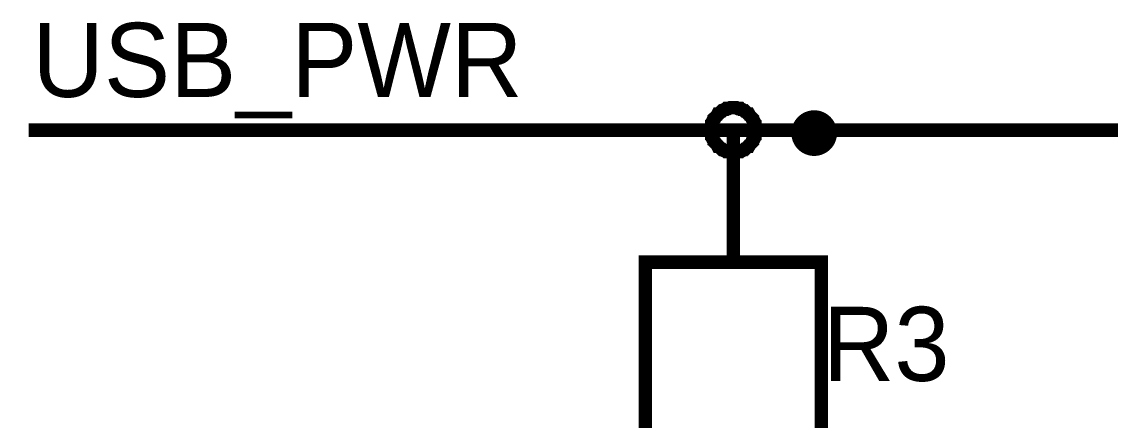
# Model space of a CAD drawing. Extents: x 7 to 406, y 3 to 288.
# Drawn here: x 68.39 to 92.58, y 80.12 to 88.98 of the extents above; entities that cross this region are included whole.
import ezdxf

# ---------------------------------------------------------------- set-up
doc = ezdxf.new("R2010")
doc.units = 0
doc.layers.add('SHEET', color=255, linetype='CONTINUOUS')

msp = doc.modelspace()

# ---------------------------------------------------------------- linework, layer by layer
at = {"layer": 'SHEET', "const_width": 0.3}
for points in [[(83.705, 86.566), (83.705, 86.583), (83.705, 86.618), (83.705, 86.635), (83.722, 86.669), (83.722, 86.686), (83.722, 86.721), (83.739, 86.738), (83.739, 86.755), (83.756, 86.789), (83.773, 86.806), (83.773, 86.824), (83.791, 86.841), (83.808, 86.858), (83.825, 86.875), (83.842, 86.892), (83.859, 86.926), (83.876, 86.926), (83.894, 86.944), (83.911, 86.961), (83.928, 86.978), (83.945, 86.995), (83.962, 86.995), (83.979, 87.012), (84.014, 87.029), (84.031, 87.029), (84.048, 87.047), (84.082, 87.047), (84.099, 87.047), (84.134, 87.064), (84.151, 87.064), (84.185, 87.064), (84.202, 87.064)], [(83.705, 86.566), (83.705, 86.583), (83.705, 86.618), (83.705, 86.635), (83.722, 86.669), (83.722, 86.686), (83.722, 86.721), (83.739, 86.738), (83.739, 86.755), (83.756, 86.789), (83.773, 86.806), (83.773, 86.824), (83.791, 86.841), (83.808, 86.858), (83.825, 86.875), (83.842, 86.892), (83.859, 86.926), (83.876, 86.926), (83.894, 86.944), (83.911, 86.961), (83.928, 86.978), (83.945, 86.995), (83.962, 86.995), (83.979, 87.012), (84.014, 87.029), (84.031, 87.029), (84.048, 87.047), (84.082, 87.047), (84.099, 87.047), (84.134, 87.064), (84.151, 87.064), (84.185, 87.064), (84.202, 87.064)], [(83.705, 86.566), (83.705, 86.583), (83.705, 86.618), (83.705, 86.635), (83.722, 86.669), (83.722, 86.686), (83.722, 86.721), (83.739, 86.738), (83.739, 86.755), (83.756, 86.789), (83.773, 86.806), (83.773, 86.824), (83.791, 86.841), (83.808, 86.858), (83.825, 86.875), (83.842, 86.892), (83.859, 86.926), (83.876, 86.926), (83.894, 86.944), (83.911, 86.961), (83.928, 86.978), (83.945, 86.995), (83.962, 86.995), (83.979, 87.012), (84.014, 87.029), (84.031, 87.029), (84.048, 87.047), (84.082, 87.047), (84.099, 87.047), (84.134, 87.064), (84.151, 87.064), (84.185, 87.064), (84.202, 87.064)], [(83.705, 86.566), (83.705, 86.583), (83.705, 86.618), (83.705, 86.635), (83.722, 86.669), (83.722, 86.686), (83.722, 86.721), (83.739, 86.738), (83.739, 86.755), (83.756, 86.789), (83.773, 86.806), (83.773, 86.824), (83.791, 86.841), (83.808, 86.858), (83.825, 86.875), (83.842, 86.892), (83.859, 86.926), (83.876, 86.926), (83.894, 86.944), (83.911, 86.961), (83.928, 86.978), (83.945, 86.995), (83.962, 86.995), (83.979, 87.012), (84.014, 87.029), (84.031, 87.029), (84.048, 87.047), (84.082, 87.047), (84.099, 87.047), (84.134, 87.064), (84.151, 87.064), (84.185, 87.064), (84.202, 87.064)], [(83.705, 86.566), (83.705, 86.583), (83.705, 86.618), (83.705, 86.635), (83.722, 86.669), (83.722, 86.686), (83.722, 86.721), (83.739, 86.738), (83.739, 86.755), (83.756, 86.789), (83.773, 86.806), (83.773, 86.824), (83.791, 86.841), (83.808, 86.858), (83.825, 86.875), (83.842, 86.892), (83.859, 86.926), (83.876, 86.926), (83.894, 86.944), (83.911, 86.961), (83.928, 86.978), (83.945, 86.995), (83.962, 86.995), (83.979, 87.012), (84.014, 87.029), (84.031, 87.029), (84.048, 87.047), (84.082, 87.047), (84.099, 87.047), (84.134, 87.064), (84.151, 87.064), (84.185, 87.064), (84.202, 87.064)], [(83.705, 86.566), (83.705, 86.583), (83.705, 86.618), (83.705, 86.635), (83.722, 86.669), (83.722, 86.686), (83.722, 86.721), (83.739, 86.738), (83.739, 86.755), (83.756, 86.789), (83.773, 86.806), (83.773, 86.824), (83.791, 86.841), (83.808, 86.858), (83.825, 86.875), (83.842, 86.892), (83.859, 86.926), (83.876, 86.926), (83.894, 86.944), (83.911, 86.961), (83.928, 86.978), (83.945, 86.995), (83.962, 86.995), (83.979, 87.012), (84.014, 87.029), (84.031, 87.029), (84.048, 87.047), (84.082, 87.047), (84.099, 87.047), (84.134, 87.064), (84.151, 87.064), (84.185, 87.064), (84.202, 87.064)], [(83.705, 86.566), (83.705, 86.583), (83.705, 86.618), (83.705, 86.635), (83.722, 86.669), (83.722, 86.686), (83.722, 86.721), (83.739, 86.738), (83.739, 86.755), (83.756, 86.789), (83.773, 86.806), (83.773, 86.824), (83.791, 86.841), (83.808, 86.858), (83.825, 86.875), (83.842, 86.892), (83.859, 86.926), (83.876, 86.926), (83.894, 86.944), (83.911, 86.961), (83.928, 86.978), (83.945, 86.995), (83.962, 86.995), (83.979, 87.012), (84.014, 87.029), (84.031, 87.029), (84.048, 87.047), (84.082, 87.047), (84.099, 87.047), (84.134, 87.064), (84.151, 87.064), (84.185, 87.064), (84.202, 87.064)], [(83.705, 86.566), (83.705, 86.583), (83.705, 86.618), (83.705, 86.635), (83.722, 86.669), (83.722, 86.686), (83.722, 86.721), (83.739, 86.738), (83.739, 86.755), (83.756, 86.789), (83.773, 86.806), (83.773, 86.824), (83.791, 86.841), (83.808, 86.858), (83.825, 86.875), (83.842, 86.892), (83.859, 86.926), (83.876, 86.926), (83.894, 86.944), (83.911, 86.961), (83.928, 86.978), (83.945, 86.995), (83.962, 86.995), (83.979, 87.012), (84.014, 87.029), (84.031, 87.029), (84.048, 87.047), (84.082, 87.047), (84.099, 87.047), (84.134, 87.064), (84.151, 87.064), (84.185, 87.064), (84.202, 87.064)], [(84.202, 87.064), (84.202, 87.064)], [(84.202, 87.064), (84.219, 87.064), (84.254, 87.064), (84.271, 87.064), (84.305, 87.047), (84.322, 87.047), (84.357, 87.047), (84.374, 87.029), (84.391, 87.029), (84.425, 87.012), (84.443, 86.995), (84.46, 86.995), (84.477, 86.978), (84.494, 86.961), (84.511, 86.944), (84.528, 86.926), (84.545, 86.926), (84.563, 86.892), (84.58, 86.875), (84.597, 86.858), (84.614, 86.841), (84.631, 86.824), (84.631, 86.806), (84.648, 86.789), (84.666, 86.755), (84.666, 86.738), (84.683, 86.721), (84.683, 86.686), (84.683, 86.669), (84.7, 86.635), (84.7, 86.618), (84.7, 86.583), (84.7, 86.566)], [(84.202, 87.064), (84.202, 87.064)], [(84.202, 87.064), (84.219, 87.064), (84.254, 87.064), (84.271, 87.064), (84.305, 87.047), (84.322, 87.047), (84.357, 87.047), (84.374, 87.029), (84.391, 87.029), (84.425, 87.012), (84.443, 86.995), (84.46, 86.995), (84.477, 86.978), (84.494, 86.961), (84.511, 86.944), (84.528, 86.926), (84.545, 86.926), (84.563, 86.892), (84.58, 86.875), (84.597, 86.858), (84.614, 86.841), (84.631, 86.824), (84.631, 86.806), (84.648, 86.789), (84.666, 86.755), (84.666, 86.738), (84.683, 86.721), (84.683, 86.686), (84.683, 86.669), (84.7, 86.635), (84.7, 86.618), (84.7, 86.583), (84.7, 86.566)], [(84.202, 87.064), (84.202, 87.064)], [(84.202, 87.064), (84.219, 87.064), (84.254, 87.064), (84.271, 87.064), (84.305, 87.047), (84.322, 87.047), (84.357, 87.047), (84.374, 87.029), (84.391, 87.029), (84.425, 87.012), (84.443, 86.995), (84.46, 86.995), (84.477, 86.978), (84.494, 86.961), (84.511, 86.944), (84.528, 86.926), (84.545, 86.926), (84.563, 86.892), (84.58, 86.875), (84.597, 86.858), (84.614, 86.841), (84.631, 86.824), (84.631, 86.806), (84.648, 86.789), (84.666, 86.755), (84.666, 86.738), (84.683, 86.721), (84.683, 86.686), (84.683, 86.669), (84.7, 86.635), (84.7, 86.618), (84.7, 86.583), (84.7, 86.566)], [(84.202, 87.064), (84.202, 87.064)], [(84.202, 87.064), (84.219, 87.064), (84.254, 87.064), (84.271, 87.064), (84.305, 87.047), (84.322, 87.047), (84.357, 87.047), (84.374, 87.029), (84.391, 87.029), (84.425, 87.012), (84.443, 86.995), (84.46, 86.995), (84.477, 86.978), (84.494, 86.961), (84.511, 86.944), (84.528, 86.926), (84.545, 86.926), (84.563, 86.892), (84.58, 86.875), (84.597, 86.858), (84.614, 86.841), (84.631, 86.824), (84.631, 86.806), (84.648, 86.789), (84.666, 86.755), (84.666, 86.738), (84.683, 86.721), (84.683, 86.686), (84.683, 86.669), (84.7, 86.635), (84.7, 86.618), (84.7, 86.583), (84.7, 86.566)], [(84.202, 87.064), (84.202, 87.064)], [(84.202, 87.064), (84.219, 87.064), (84.254, 87.064), (84.271, 87.064), (84.305, 87.047), (84.322, 87.047), (84.357, 87.047), (84.374, 87.029), (84.391, 87.029), (84.425, 87.012), (84.443, 86.995), (84.46, 86.995), (84.477, 86.978), (84.494, 86.961), (84.511, 86.944), (84.528, 86.926), (84.545, 86.926), (84.563, 86.892), (84.58, 86.875), (84.597, 86.858), (84.614, 86.841), (84.631, 86.824), (84.631, 86.806), (84.648, 86.789), (84.666, 86.755), (84.666, 86.738), (84.683, 86.721), (84.683, 86.686), (84.683, 86.669), (84.7, 86.635), (84.7, 86.618), (84.7, 86.583), (84.7, 86.566)], [(84.202, 87.064), (84.202, 87.064)], [(84.202, 87.064), (84.219, 87.064), (84.254, 87.064), (84.271, 87.064), (84.305, 87.047), (84.322, 87.047), (84.357, 87.047), (84.374, 87.029), (84.391, 87.029), (84.425, 87.012), (84.443, 86.995), (84.46, 86.995), (84.477, 86.978), (84.494, 86.961), (84.511, 86.944), (84.528, 86.926), (84.545, 86.926), (84.563, 86.892), (84.58, 86.875), (84.597, 86.858), (84.614, 86.841), (84.631, 86.824), (84.631, 86.806), (84.648, 86.789), (84.666, 86.755), (84.666, 86.738), (84.683, 86.721), (84.683, 86.686), (84.683, 86.669), (84.7, 86.635), (84.7, 86.618), (84.7, 86.583), (84.7, 86.566)], [(84.202, 87.064), (84.202, 87.064)], [(84.202, 87.064), (84.219, 87.064), (84.254, 87.064), (84.271, 87.064), (84.305, 87.047), (84.322, 87.047), (84.357, 87.047), (84.374, 87.029), (84.391, 87.029), (84.425, 87.012), (84.443, 86.995), (84.46, 86.995), (84.477, 86.978), (84.494, 86.961), (84.511, 86.944), (84.528, 86.926), (84.545, 86.926), (84.563, 86.892), (84.58, 86.875), (84.597, 86.858), (84.614, 86.841), (84.631, 86.824), (84.631, 86.806), (84.648, 86.789), (84.666, 86.755), (84.666, 86.738), (84.683, 86.721), (84.683, 86.686), (84.683, 86.669), (84.7, 86.635), (84.7, 86.618), (84.7, 86.583), (84.7, 86.566)], [(84.202, 87.064), (84.202, 87.064)], [(84.202, 87.064), (84.219, 87.064), (84.254, 87.064), (84.271, 87.064), (84.305, 87.047), (84.322, 87.047), (84.357, 87.047), (84.374, 87.029), (84.391, 87.029), (84.425, 87.012), (84.443, 86.995), (84.46, 86.995), (84.477, 86.978), (84.494, 86.961), (84.511, 86.944), (84.528, 86.926), (84.545, 86.926), (84.563, 86.892), (84.58, 86.875), (84.597, 86.858), (84.614, 86.841), (84.631, 86.824), (84.631, 86.806), (84.648, 86.789), (84.666, 86.755), (84.666, 86.738), (84.683, 86.721), (84.683, 86.686), (84.683, 86.669), (84.7, 86.635), (84.7, 86.618), (84.7, 86.583), (84.7, 86.566)], [(104.275, 86.566), (96.452, 86.566), (84.202, 86.566), (68.539, 86.566)], [(84.202, 86.069), (84.185, 86.069), (84.151, 86.069), (84.134, 86.069), (84.099, 86.086), (84.082, 86.086), (84.048, 86.086), (84.031, 86.103), (84.014, 86.103), (83.979, 86.12), (83.962, 86.137), (83.945, 86.137), (83.928, 86.154), (83.911, 86.172), (83.894, 86.189), (83.876, 86.206), (83.859, 86.206), (83.842, 86.24), (83.825, 86.257), (83.808, 86.274), (83.791, 86.292), (83.773, 86.309), (83.773, 86.326), (83.756, 86.343), (83.739, 86.377), (83.739, 86.395), (83.722, 86.412), (83.722, 86.446), (83.722, 86.463), (83.705, 86.498), (83.705, 86.515), (83.705, 86.549), (83.705, 86.566)], [(83.705, 86.566), (83.705, 86.566)], [(84.202, 86.069), (84.185, 86.069), (84.151, 86.069), (84.134, 86.069), (84.099, 86.086), (84.082, 86.086), (84.048, 86.086), (84.031, 86.103), (84.014, 86.103), (83.979, 86.12), (83.962, 86.137), (83.945, 86.137), (83.928, 86.154), (83.911, 86.172), (83.894, 86.189), (83.876, 86.206), (83.859, 86.206), (83.842, 86.24), (83.825, 86.257), (83.808, 86.274), (83.791, 86.292), (83.773, 86.309), (83.773, 86.326), (83.756, 86.343), (83.739, 86.377), (83.739, 86.395), (83.722, 86.412), (83.722, 86.446), (83.722, 86.463), (83.705, 86.498), (83.705, 86.515), (83.705, 86.549), (83.705, 86.566)], [(83.705, 86.566), (83.705, 86.566)], [(84.202, 86.069), (84.185, 86.069), (84.151, 86.069), (84.134, 86.069), (84.099, 86.086), (84.082, 86.086), (84.048, 86.086), (84.031, 86.103), (84.014, 86.103), (83.979, 86.12), (83.962, 86.137), (83.945, 86.137), (83.928, 86.154), (83.911, 86.172), (83.894, 86.189), (83.876, 86.206), (83.859, 86.206), (83.842, 86.24), (83.825, 86.257), (83.808, 86.274), (83.791, 86.292), (83.773, 86.309), (83.773, 86.326), (83.756, 86.343), (83.739, 86.377), (83.739, 86.395), (83.722, 86.412), (83.722, 86.446), (83.722, 86.463), (83.705, 86.498), (83.705, 86.515), (83.705, 86.549), (83.705, 86.566)], [(83.705, 86.566), (83.705, 86.566)], [(84.202, 86.069), (84.185, 86.069), (84.151, 86.069), (84.134, 86.069), (84.099, 86.086), (84.082, 86.086), (84.048, 86.086), (84.031, 86.103), (84.014, 86.103), (83.979, 86.12), (83.962, 86.137), (83.945, 86.137), (83.928, 86.154), (83.911, 86.172), (83.894, 86.189), (83.876, 86.206), (83.859, 86.206), (83.842, 86.24), (83.825, 86.257), (83.808, 86.274), (83.791, 86.292), (83.773, 86.309), (83.773, 86.326), (83.756, 86.343), (83.739, 86.377), (83.739, 86.395), (83.722, 86.412), (83.722, 86.446), (83.722, 86.463), (83.705, 86.498), (83.705, 86.515), (83.705, 86.549), (83.705, 86.566)], [(83.705, 86.566), (83.705, 86.566)], [(84.202, 86.069), (84.185, 86.069), (84.151, 86.069), (84.134, 86.069), (84.099, 86.086), (84.082, 86.086), (84.048, 86.086), (84.031, 86.103), (84.014, 86.103), (83.979, 86.12), (83.962, 86.137), (83.945, 86.137), (83.928, 86.154), (83.911, 86.172), (83.894, 86.189), (83.876, 86.206), (83.859, 86.206), (83.842, 86.24), (83.825, 86.257), (83.808, 86.274), (83.791, 86.292), (83.773, 86.309), (83.773, 86.326), (83.756, 86.343), (83.739, 86.377), (83.739, 86.395), (83.722, 86.412), (83.722, 86.446), (83.722, 86.463), (83.705, 86.498), (83.705, 86.515), (83.705, 86.549), (83.705, 86.566)], [(83.705, 86.566), (83.705, 86.566)], [(84.202, 86.069), (84.185, 86.069), (84.151, 86.069), (84.134, 86.069), (84.099, 86.086), (84.082, 86.086), (84.048, 86.086), (84.031, 86.103), (84.014, 86.103), (83.979, 86.12), (83.962, 86.137), (83.945, 86.137), (83.928, 86.154), (83.911, 86.172), (83.894, 86.189), (83.876, 86.206), (83.859, 86.206), (83.842, 86.24), (83.825, 86.257), (83.808, 86.274), (83.791, 86.292), (83.773, 86.309), (83.773, 86.326), (83.756, 86.343), (83.739, 86.377), (83.739, 86.395), (83.722, 86.412), (83.722, 86.446), (83.722, 86.463), (83.705, 86.498), (83.705, 86.515), (83.705, 86.549), (83.705, 86.566)], [(83.705, 86.566), (83.705, 86.566)], [(84.202, 86.069), (84.185, 86.069), (84.151, 86.069), (84.134, 86.069), (84.099, 86.086), (84.082, 86.086), (84.048, 86.086), (84.031, 86.103), (84.014, 86.103), (83.979, 86.12), (83.962, 86.137), (83.945, 86.137), (83.928, 86.154), (83.911, 86.172), (83.894, 86.189), (83.876, 86.206), (83.859, 86.206), (83.842, 86.24), (83.825, 86.257), (83.808, 86.274), (83.791, 86.292), (83.773, 86.309), (83.773, 86.326), (83.756, 86.343), (83.739, 86.377), (83.739, 86.395), (83.722, 86.412), (83.722, 86.446), (83.722, 86.463), (83.705, 86.498), (83.705, 86.515), (83.705, 86.549), (83.705, 86.566)], [(83.705, 86.566), (83.705, 86.566)], [(84.202, 86.069), (84.185, 86.069), (84.151, 86.069), (84.134, 86.069), (84.099, 86.086), (84.082, 86.086), (84.048, 86.086), (84.031, 86.103), (84.014, 86.103), (83.979, 86.12), (83.962, 86.137), (83.945, 86.137), (83.928, 86.154), (83.911, 86.172), (83.894, 86.189), (83.876, 86.206), (83.859, 86.206), (83.842, 86.24), (83.825, 86.257), (83.808, 86.274), (83.791, 86.292), (83.773, 86.309), (83.773, 86.326), (83.756, 86.343), (83.739, 86.377), (83.739, 86.395), (83.722, 86.412), (83.722, 86.446), (83.722, 86.463), (83.705, 86.498), (83.705, 86.515), (83.705, 86.549), (83.705, 86.566)], [(83.705, 86.566), (83.705, 86.566)], [(84.202, 86.086), (84.202, 86.566)], [(84.7, 86.566), (84.7, 86.549), (84.7, 86.515), (84.7, 86.498), (84.683, 86.463), (84.683, 86.446), (84.683, 86.412), (84.666, 86.395), (84.666, 86.377), (84.648, 86.343), (84.631, 86.326), (84.631, 86.309), (84.614, 86.292), (84.597, 86.274), (84.58, 86.257), (84.563, 86.24), (84.545, 86.206), (84.528, 86.206), (84.511, 86.189), (84.494, 86.172), (84.477, 86.154), (84.46, 86.137), (84.443, 86.137), (84.425, 86.12), (84.391, 86.103), (84.374, 86.103), (84.357, 86.086), (84.322, 86.086), (84.305, 86.086), (84.271, 86.069), (84.254, 86.069), (84.219, 86.069), (84.202, 86.069)], [(84.7, 86.566), (84.7, 86.549), (84.7, 86.515), (84.7, 86.498), (84.683, 86.463), (84.683, 86.446), (84.683, 86.412), (84.666, 86.395), (84.666, 86.377), (84.648, 86.343), (84.631, 86.326), (84.631, 86.309), (84.614, 86.292), (84.597, 86.274), (84.58, 86.257), (84.563, 86.24), (84.545, 86.206), (84.528, 86.206), (84.511, 86.189), (84.494, 86.172), (84.477, 86.154), (84.46, 86.137), (84.443, 86.137), (84.425, 86.12), (84.391, 86.103), (84.374, 86.103), (84.357, 86.086), (84.322, 86.086), (84.305, 86.086), (84.271, 86.069), (84.254, 86.069), (84.219, 86.069), (84.202, 86.069)], [(84.7, 86.566), (84.7, 86.549), (84.7, 86.515), (84.7, 86.498), (84.683, 86.463), (84.683, 86.446), (84.683, 86.412), (84.666, 86.395), (84.666, 86.377), (84.648, 86.343), (84.631, 86.326), (84.631, 86.309), (84.614, 86.292), (84.597, 86.274), (84.58, 86.257), (84.563, 86.24), (84.545, 86.206), (84.528, 86.206), (84.511, 86.189), (84.494, 86.172), (84.477, 86.154), (84.46, 86.137), (84.443, 86.137), (84.425, 86.12), (84.391, 86.103), (84.374, 86.103), (84.357, 86.086), (84.322, 86.086), (84.305, 86.086), (84.271, 86.069), (84.254, 86.069), (84.219, 86.069), (84.202, 86.069)], [(84.7, 86.566), (84.7, 86.549), (84.7, 86.515), (84.7, 86.498), (84.683, 86.463), (84.683, 86.446), (84.683, 86.412), (84.666, 86.395), (84.666, 86.377), (84.648, 86.343), (84.631, 86.326), (84.631, 86.309), (84.614, 86.292), (84.597, 86.274), (84.58, 86.257), (84.563, 86.24), (84.545, 86.206), (84.528, 86.206), (84.511, 86.189), (84.494, 86.172), (84.477, 86.154), (84.46, 86.137), (84.443, 86.137), (84.425, 86.12), (84.391, 86.103), (84.374, 86.103), (84.357, 86.086), (84.322, 86.086), (84.305, 86.086), (84.271, 86.069), (84.254, 86.069), (84.219, 86.069), (84.202, 86.069)], [(84.7, 86.566), (84.7, 86.549), (84.7, 86.515), (84.7, 86.498), (84.683, 86.463), (84.683, 86.446), (84.683, 86.412), (84.666, 86.395), (84.666, 86.377), (84.648, 86.343), (84.631, 86.326), (84.631, 86.309), (84.614, 86.292), (84.597, 86.274), (84.58, 86.257), (84.563, 86.24), (84.545, 86.206), (84.528, 86.206), (84.511, 86.189), (84.494, 86.172), (84.477, 86.154), (84.46, 86.137), (84.443, 86.137), (84.425, 86.12), (84.391, 86.103), (84.374, 86.103), (84.357, 86.086), (84.322, 86.086), (84.305, 86.086), (84.271, 86.069), (84.254, 86.069), (84.219, 86.069), (84.202, 86.069)], [(84.7, 86.566), (84.7, 86.549), (84.7, 86.515), (84.7, 86.498), (84.683, 86.463), (84.683, 86.446), (84.683, 86.412), (84.666, 86.395), (84.666, 86.377), (84.648, 86.343), (84.631, 86.326), (84.631, 86.309), (84.614, 86.292), (84.597, 86.274), (84.58, 86.257), (84.563, 86.24), (84.545, 86.206), (84.528, 86.206), (84.511, 86.189), (84.494, 86.172), (84.477, 86.154), (84.46, 86.137), (84.443, 86.137), (84.425, 86.12), (84.391, 86.103), (84.374, 86.103), (84.357, 86.086), (84.322, 86.086), (84.305, 86.086), (84.271, 86.069), (84.254, 86.069), (84.219, 86.069), (84.202, 86.069)], [(84.7, 86.566), (84.7, 86.549), (84.7, 86.515), (84.7, 86.498), (84.683, 86.463), (84.683, 86.446), (84.683, 86.412), (84.666, 86.395), (84.666, 86.377), (84.648, 86.343), (84.631, 86.326), (84.631, 86.309), (84.614, 86.292), (84.597, 86.274), (84.58, 86.257), (84.563, 86.24), (84.545, 86.206), (84.528, 86.206), (84.511, 86.189), (84.494, 86.172), (84.477, 86.154), (84.46, 86.137), (84.443, 86.137), (84.425, 86.12), (84.391, 86.103), (84.374, 86.103), (84.357, 86.086), (84.322, 86.086), (84.305, 86.086), (84.271, 86.069), (84.254, 86.069), (84.219, 86.069), (84.202, 86.069)], [(84.7, 86.566), (84.7, 86.549), (84.7, 86.515), (84.7, 86.498), (84.683, 86.463), (84.683, 86.446), (84.683, 86.412), (84.666, 86.395), (84.666, 86.377), (84.648, 86.343), (84.631, 86.326), (84.631, 86.309), (84.614, 86.292), (84.597, 86.274), (84.58, 86.257), (84.563, 86.24), (84.545, 86.206), (84.528, 86.206), (84.511, 86.189), (84.494, 86.172), (84.477, 86.154), (84.46, 86.137), (84.443, 86.137), (84.425, 86.12), (84.391, 86.103), (84.374, 86.103), (84.357, 86.086), (84.322, 86.086), (84.305, 86.086), (84.271, 86.069), (84.254, 86.069), (84.219, 86.069), (84.202, 86.069)], [(84.7, 86.566), (84.7, 86.566), (84.7, 86.566), (84.7, 86.566), (84.7, 86.566), (84.7, 86.566), (84.7, 86.566), (84.7, 86.566), (84.7, 86.566), (84.7, 86.566), (84.7, 86.566), (84.7, 86.566), (84.7, 86.566), (84.7, 86.566), (84.7, 86.566), (84.7, 86.566), (84.7, 86.566), (84.7, 86.566), (84.7, 86.566), (84.7, 86.566), (84.7, 86.566), (84.7, 86.566), (84.7, 86.566), (84.7, 86.566), (84.7, 86.566), (84.7, 86.566), (84.7, 86.566), (84.7, 86.566), (84.7, 86.566), (84.7, 86.566), (84.7, 86.566), (84.7, 86.566), (84.7, 86.566)], [(84.7, 86.566), (84.7, 86.566)], [(84.7, 86.566), (84.7, 86.566), (84.7, 86.566), (84.7, 86.566), (84.7, 86.566), (84.7, 86.566), (84.7, 86.566), (84.7, 86.566), (84.7, 86.566), (84.7, 86.566), (84.7, 86.566), (84.7, 86.566), (84.7, 86.566), (84.7, 86.566), (84.7, 86.566), (84.7, 86.566), (84.7, 86.566), (84.7, 86.566), (84.7, 86.566), (84.7, 86.566), (84.7, 86.566), (84.7, 86.566), (84.7, 86.566), (84.7, 86.566), (84.7, 86.566), (84.7, 86.566), (84.7, 86.566), (84.7, 86.566), (84.7, 86.566), (84.7, 86.566), (84.7, 86.566), (84.7, 86.566), (84.7, 86.566)], [(84.7, 86.566), (84.7, 86.566)], [(84.7, 86.566), (84.7, 86.566), (84.7, 86.566), (84.7, 86.566), (84.7, 86.566), (84.7, 86.566), (84.7, 86.566), (84.7, 86.566), (84.7, 86.566), (84.7, 86.566), (84.7, 86.566), (84.7, 86.566), (84.7, 86.566), (84.7, 86.566), (84.7, 86.566), (84.7, 86.566), (84.7, 86.566), (84.7, 86.566), (84.7, 86.566), (84.7, 86.566), (84.7, 86.566), (84.7, 86.566), (84.7, 86.566), (84.7, 86.566), (84.7, 86.566), (84.7, 86.566), (84.7, 86.566), (84.7, 86.566), (84.7, 86.566), (84.7, 86.566), (84.7, 86.566), (84.7, 86.566), (84.7, 86.566)], [(84.7, 86.566), (84.7, 86.566)], [(84.7, 86.566), (84.7, 86.566), (84.7, 86.566), (84.7, 86.566), (84.7, 86.566), (84.7, 86.566), (84.7, 86.566), (84.7, 86.566), (84.7, 86.566), (84.7, 86.566), (84.7, 86.566), (84.7, 86.566), (84.7, 86.566), (84.7, 86.566), (84.7, 86.566), (84.7, 86.566), (84.7, 86.566), (84.7, 86.566), (84.7, 86.566), (84.7, 86.566), (84.7, 86.566), (84.7, 86.566), (84.7, 86.566), (84.7, 86.566), (84.7, 86.566), (84.7, 86.566), (84.7, 86.566), (84.7, 86.566), (84.7, 86.566), (84.7, 86.566), (84.7, 86.566), (84.7, 86.566), (84.7, 86.566)], [(84.7, 86.566), (84.7, 86.566)], [(84.7, 86.566), (84.7, 86.566), (84.7, 86.566), (84.7, 86.566), (84.7, 86.566), (84.7, 86.566), (84.7, 86.566), (84.7, 86.566), (84.7, 86.566), (84.7, 86.566), (84.7, 86.566), (84.7, 86.566), (84.7, 86.566), (84.7, 86.566), (84.7, 86.566), (84.7, 86.566), (84.7, 86.566), (84.7, 86.566), (84.7, 86.566), (84.7, 86.566), (84.7, 86.566), (84.7, 86.566), (84.7, 86.566), (84.7, 86.566), (84.7, 86.566), (84.7, 86.566), (84.7, 86.566), (84.7, 86.566), (84.7, 86.566), (84.7, 86.566), (84.7, 86.566), (84.7, 86.566), (84.7, 86.566)], [(84.7, 86.566), (84.7, 86.566)], [(84.7, 86.566), (84.7, 86.566), (84.7, 86.566), (84.7, 86.566), (84.7, 86.566), (84.7, 86.566), (84.7, 86.566), (84.7, 86.566), (84.7, 86.566), (84.7, 86.566), (84.7, 86.566), (84.7, 86.566), (84.7, 86.566), (84.7, 86.566), (84.7, 86.566), (84.7, 86.566), (84.7, 86.566), (84.7, 86.566), (84.7, 86.566), (84.7, 86.566), (84.7, 86.566), (84.7, 86.566), (84.7, 86.566), (84.7, 86.566), (84.7, 86.566), (84.7, 86.566), (84.7, 86.566), (84.7, 86.566), (84.7, 86.566), (84.7, 86.566), (84.7, 86.566), (84.7, 86.566), (84.7, 86.566)], [(84.7, 86.566), (84.7, 86.566)], [(84.7, 86.566), (84.7, 86.566), (84.7, 86.566), (84.7, 86.566), (84.7, 86.566), (84.7, 86.566), (84.7, 86.566), (84.7, 86.566), (84.7, 86.566), (84.7, 86.566), (84.7, 86.566), (84.7, 86.566), (84.7, 86.566), (84.7, 86.566), (84.7, 86.566), (84.7, 86.566), (84.7, 86.566), (84.7, 86.566), (84.7, 86.566), (84.7, 86.566), (84.7, 86.566), (84.7, 86.566), (84.7, 86.566), (84.7, 86.566), (84.7, 86.566), (84.7, 86.566), (84.7, 86.566), (84.7, 86.566), (84.7, 86.566), (84.7, 86.566), (84.7, 86.566), (84.7, 86.566), (84.7, 86.566)], [(84.7, 86.566), (84.7, 86.566)], [(84.7, 86.566), (84.7, 86.566), (84.7, 86.566), (84.7, 86.566), (84.7, 86.566), (84.7, 86.566), (84.7, 86.566), (84.7, 86.566), (84.7, 86.566), (84.7, 86.566), (84.7, 86.566), (84.7, 86.566), (84.7, 86.566), (84.7, 86.566), (84.7, 86.566), (84.7, 86.566), (84.7, 86.566), (84.7, 86.566), (84.7, 86.566), (84.7, 86.566), (84.7, 86.566), (84.7, 86.566), (84.7, 86.566), (84.7, 86.566), (84.7, 86.566), (84.7, 86.566), (84.7, 86.566), (84.7, 86.566), (84.7, 86.566), (84.7, 86.566), (84.7, 86.566), (84.7, 86.566), (84.7, 86.566)], [(84.7, 86.566), (84.7, 86.566)], [(84.202, 83.632), (84.202, 86.086)]]:
    msp.add_lwpolyline(points, dxfattribs=at)
at = {"layer": 'SHEET', "const_width": 0.508}
msp.add_lwpolyline([(85.746, 86.5, 1), (86.254, 86.5, 1)], format="xyb", close=True, dxfattribs=at)
at = {"layer": 'SHEET', "const_width": 0.3}
msp.add_lwpolyline([(82.247, 83.632), (86.158, 83.632), (86.158, 73.851), (82.247, 73.851), (82.247, 83.632)], close=True, dxfattribs=at)

# ---------------------------------------------------------------- texts
at = {"layer": 'SHEET'}
for s, p in [('USB_PWR', (68.625, 87.304)), ('R3', (86.192, 80.99))]:
    msp.add_text(s, height=1.6472, dxfattribs=at).set_placement(p)

doc.saveas('drawing.dxf')
